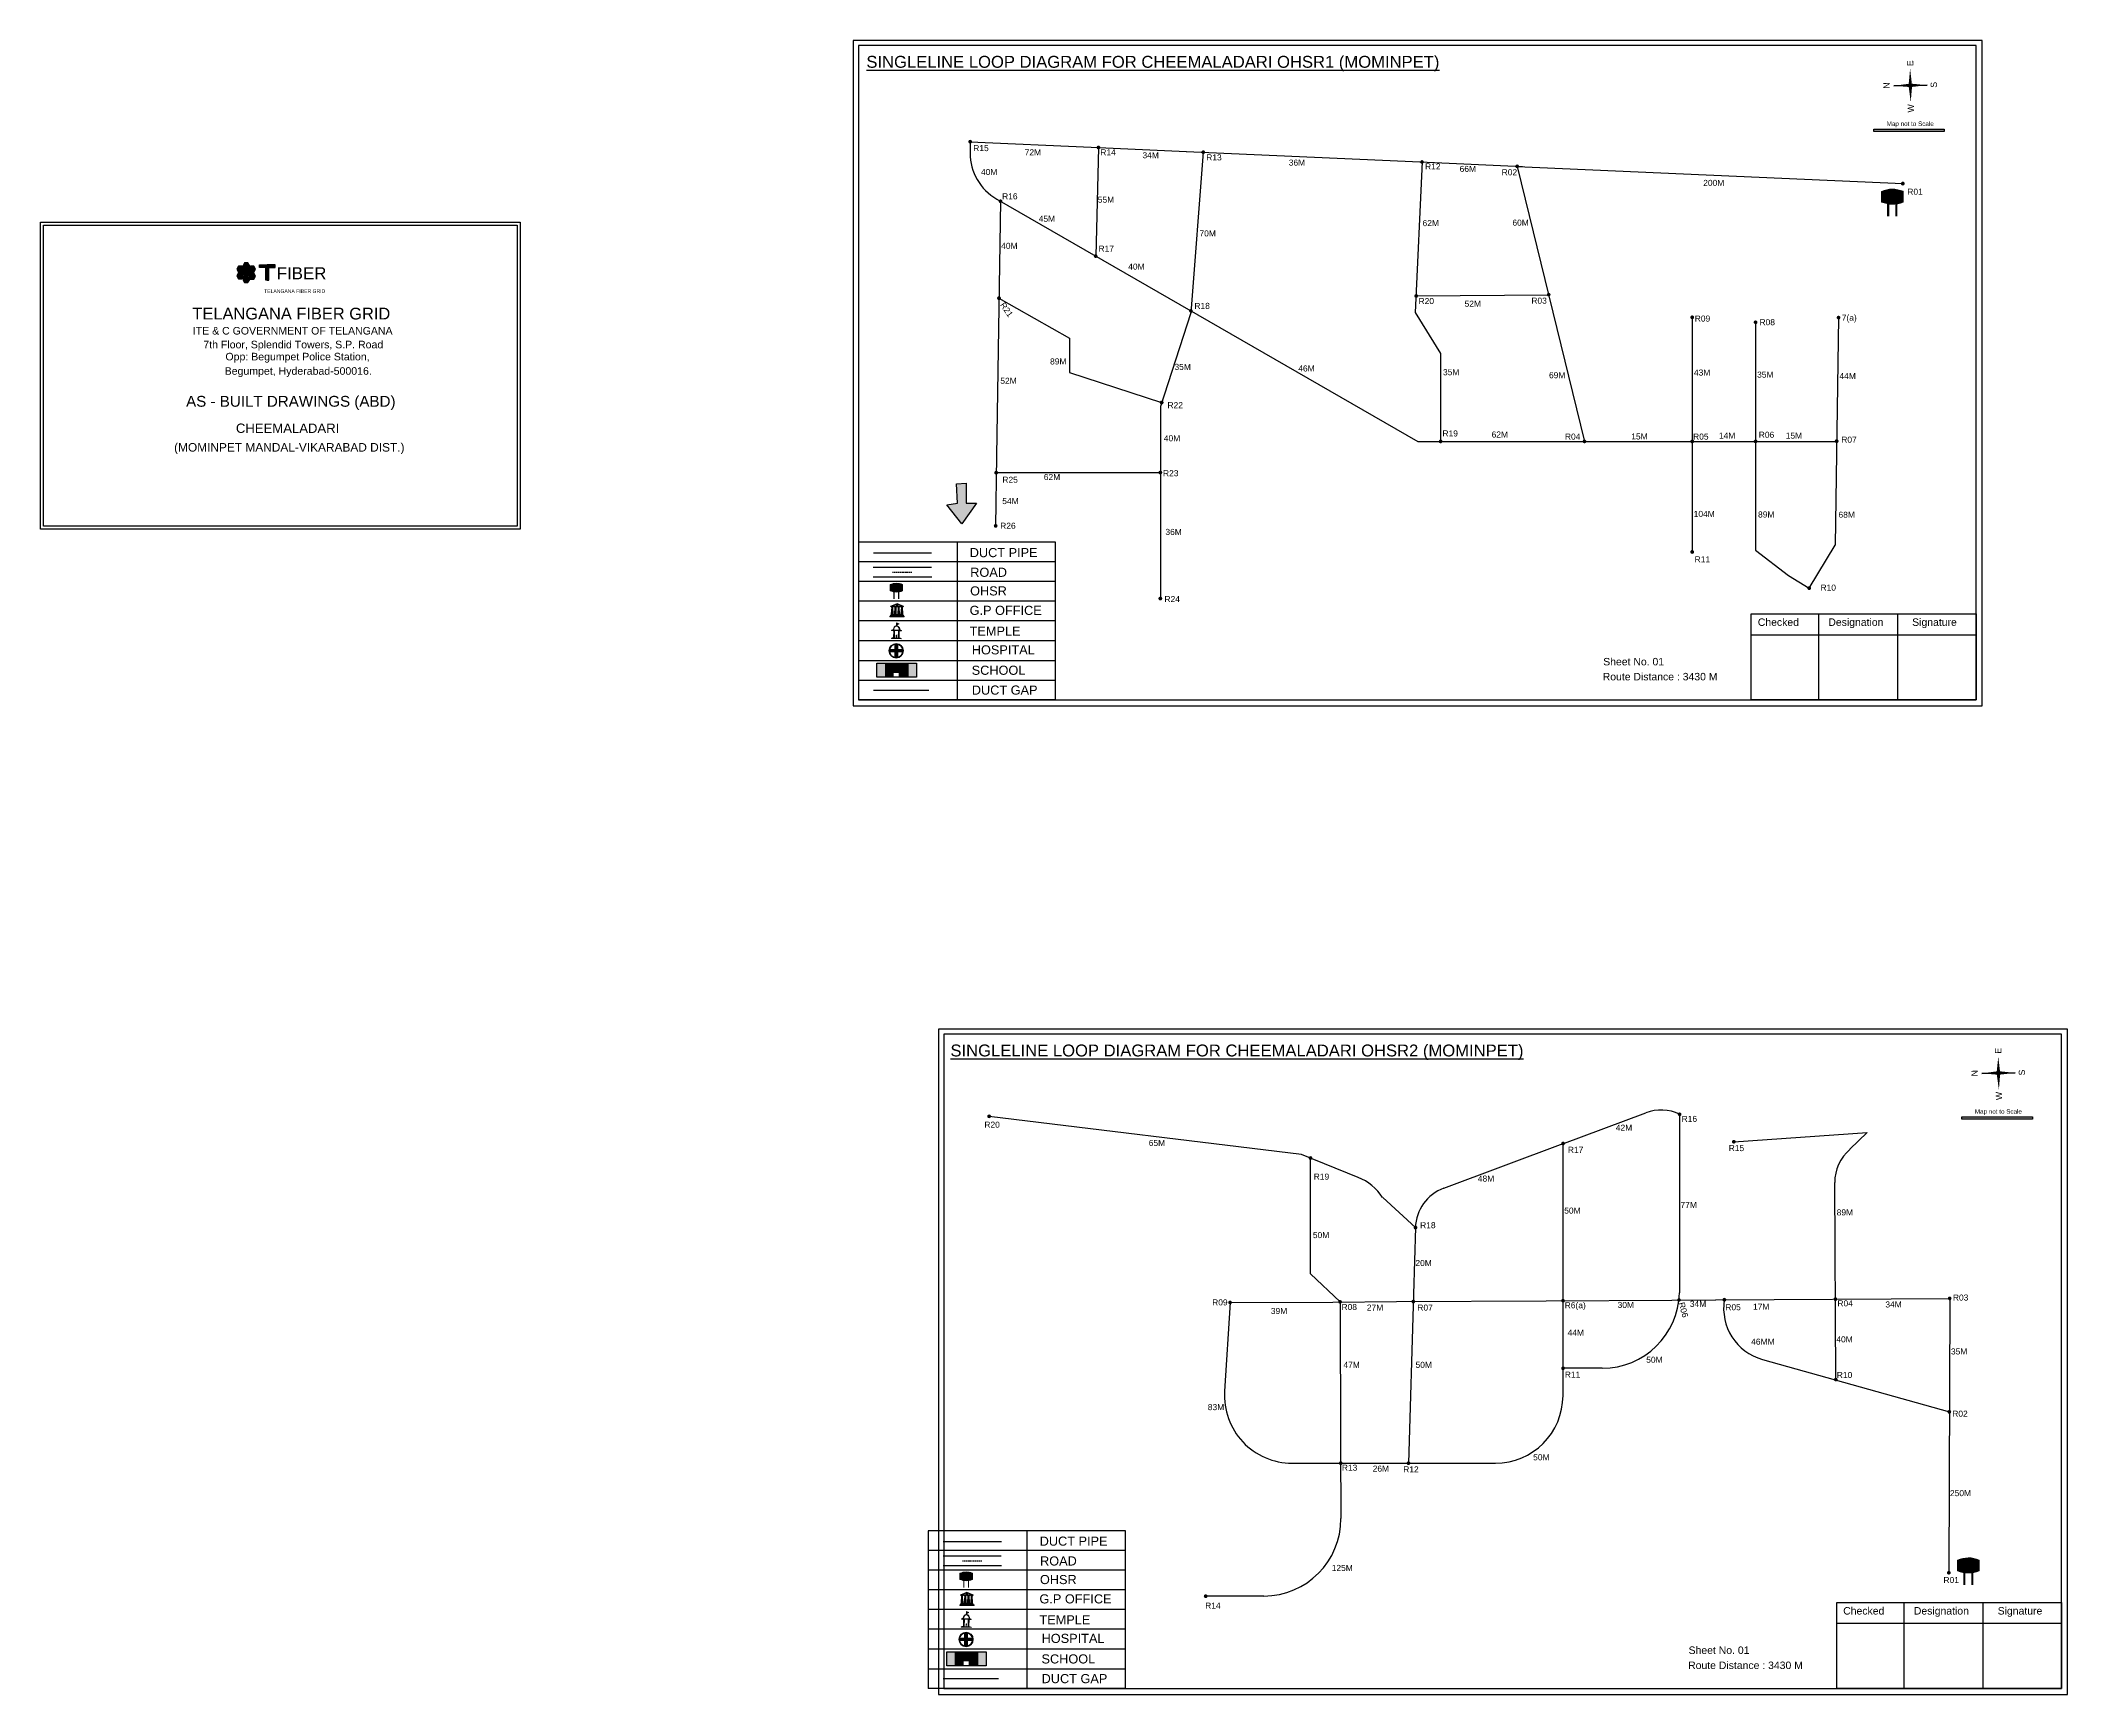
# Model space of a CAD drawing. Header units: inches. Extents: x 183 to 7161, y 301 to 1786.
# Drawn here: x 183 to 1861, y 301 to 1670 of the extents above; entities that cross this region are included whole.
import ezdxf
from ezdxf.enums import TextEntityAlignment as Align

# ---------------------------------------------------------------- set-up
doc = ezdxf.new("R2010")
doc.units = ezdxf.units.IN
doc.header["$MEASUREMENT"] = 0
doc.linetypes.add('DASHEDX2', pattern=[1.5, 1, -0.5])
for name, color, linetype in [('Asbuilt_title', 7, 'Continuous'), ('LANDMARK', 7, 'Continuous'), ('OHT', 7, 'Continuous'), ('pipe', 5, 'Continuous'), ('ROW', 5, 'Continuous')]:
    doc.layers.add(name, color=color, linetype=linetype)
doc.styles.add('200', font='swisse.ttf')
doc.styles.get("Standard").update_dxf_attribs({"font": 'arial.ttf'})

# ---------------------------------------------------------------- blocks, each defined once
blk = doc.blocks.new('OHT')
at = {"linetype": 'Continuous', "lineweight": 0, "true_color": 0x0ffffc}
blk.add_hatch(color=4, dxfattribs=at).paths.add_polyline_path([(0.012, 1), (0, 1, 0.101323), (-0.4, 0.916), (-0.4, 0.525, 0.194075), (0.399, 0.521), (0.399, 0.921, 0.097877)])
at = {"color": 4, "linetype": 'Continuous', "lineweight": 0, "true_color": 0x0ffffc, "flags": 128}
for points in [[(-0.4, 0.525), (-0.4, 0.916)], [(0.399, 0.521), (0.399, 0.921)]]:
    blk.add_lwpolyline(points, dxfattribs=at)
at = {"color": 4, "linetype": 'Continuous', "lineweight": 0, "true_color": 0x0ffffc, "const_width": 0.075, "flags": 128}
for points in [[(-0.15, 0), (-0.15, 0.475)], [(0.15, 0), (0.15, 0.473)]]:
    blk.add_lwpolyline(points, dxfattribs=at)
at = {"color": 4, "linetype": 'Continuous', "lineweight": 0, "true_color": 0x0ffffc}
for centre, radius, start, end in [((0.006, -0.019), 1.019, 67.31091, 113.47108), ((0.004, 1.513), 1.068, 247.76824, 291.70073)]:
    blk.add_arc(centre, radius, start, end, dxfattribs=at)
blk = doc.blocks.new('Government_Office')
at = {"linetype": 'Continuous', "lineweight": 0, "true_color": 0xff0000}
for points in [[(-0.5, 0.05), (0.5, 0.05), (0.5, 0), (-0.5, 0)], [(-0.45, 0.08), (-0.45, 0.12), (0.45, 0.12), (0.45, 0.08)], [(-0.4, 0.14), (-0.4, 0.18), (0.4, 0.18), (0.4, 0.14)]]:
    blk.add_hatch(color=1, dxfattribs=at).paths.add_polyline_path(points)
h = blk.add_hatch(color=1, dxfattribs=at)
h.paths.add_polyline_path([(0.44, 0.72), (0.45, 0.75), (0, 0.93), (-0.45, 0.75), (-0.44, 0.72)])
h.paths.add_polyline_path([(0.36, 0.75), (-0.36, 0.75), (0, 0.9)], flags=16)
h.paths.add_polyline_path([(0, 0.78, -1), (0, 0.87, -1)], flags=0)
h = blk.add_hatch(color=1, dxfattribs=at)
edge = h.paths.add_edge_path()
edge.add_line((-0.27, 0.2), (-0.3, 0.68))
edge.add_line((-0.3, 0.68), (-0.29, 0.68))
edge.add_arc((-0.28, 0.69), 0.0176, 225.304, 441.5659)
edge.add_line((-0.28, 0.7), (-0.39, 0.7))
edge.add_arc((-0.39, 0.69), 0.0176, 98.4341, 314.696)
edge.add_line((-0.38, 0.68), (-0.37, 0.68))
edge.add_line((-0.37, 0.68), (-0.4, 0.2))
edge.add_line((-0.4, 0.2), (-0.27, 0.2))
h = blk.add_hatch(color=1, dxfattribs=at)
edge = h.paths.add_edge_path()
edge.add_line((-0.05, 0.2), (-0.07, 0.68))
edge.add_line((-0.07, 0.68), (-0.07, 0.68))
edge.add_arc((-0.05, 0.69), 0.0176, 225.304, 441.5659)
edge.add_line((-0.05, 0.7), (-0.17, 0.7))
edge.add_arc((-0.17, 0.69), 0.0176, 98.4341, 314.696)
edge.add_line((-0.16, 0.68), (-0.15, 0.68))
edge.add_line((-0.15, 0.68), (-0.18, 0.2))
edge.add_line((-0.18, 0.2), (-0.05, 0.2))
h = blk.add_hatch(color=1, dxfattribs=at)
edge = h.paths.add_edge_path()
edge.add_arc((0, 0.83), 0.0467, 90, 270)
edge.add_arc((0, 0.83), 0.0467, 270, 450)
h = blk.add_hatch(color=1, dxfattribs=at)
edge = h.paths.add_edge_path()
edge.add_line((0.18, 0.2), (0.15, 0.68))
edge.add_line((0.15, 0.68), (0.16, 0.68))
edge.add_arc((0.17, 0.69), 0.0176, 225.304, 441.5659)
edge.add_line((0.17, 0.7), (0.05, 0.7))
edge.add_arc((0.05, 0.69), 0.0176, 98.4341, 314.696)
edge.add_line((0.07, 0.68), (0.07, 0.68))
edge.add_line((0.07, 0.68), (0.05, 0.2))
edge.add_line((0.05, 0.2), (0.18, 0.2))
h = blk.add_hatch(color=1, dxfattribs=at)
edge = h.paths.add_edge_path()
edge.add_line((0.4, 0.2), (0.37, 0.68))
edge.add_line((0.37, 0.68), (0.38, 0.68))
edge.add_arc((0.39, 0.69), 0.0176, 225.304, 441.5659)
edge.add_line((0.4, 0.7), (0.28, 0.7))
edge.add_arc((0.28, 0.69), 0.0176, 98.4341, 314.696)
edge.add_line((0.29, 0.68), (0.3, 0.68))
edge.add_line((0.3, 0.68), (0.27, 0.2))
edge.add_line((0.27, 0.2), (0.4, 0.2))
at = {"color": 1, "linetype": 'Continuous', "lineweight": 0, "true_color": 0xff0000, "flags": 128}
for points in [[(-0.5, 0.05), (0.5, 0.05), (0.5, 0), (-0.5, 0)], [(-0.45, 0.75), (-0.44, 0.72), (0.44, 0.72), (0.45, 0.75), (0, 0.93)], [(-0.45, 0.08), (-0.45, 0.12), (0.45, 0.12), (0.45, 0.08)], [(-0.4, 0.14), (-0.4, 0.18), (0.4, 0.18), (0.4, 0.14)], [(-0.36, 0.75), (0.36, 0.75), (0, 0.9)]]:
    blk.add_lwpolyline(points, close=True, dxfattribs=at)
for points in [[(-0.27, 0.2), (-0.3, 0.68), (-0.29, 0.68, 1.379694), (-0.28, 0.7), (-0.39, 0.7, 1.379694), (-0.38, 0.68), (-0.37, 0.68), (-0.4, 0.2)], [(-0.05, 0.2), (-0.07, 0.68), (-0.07, 0.68, 1.379694), (-0.05, 0.7), (-0.17, 0.7, 1.379694), (-0.16, 0.68), (-0.15, 0.68), (-0.18, 0.2)], [(0, 0.87, 1), (0, 0.78, 1)], [(0.18, 0.2), (0.15, 0.68), (0.16, 0.68, 1.379694), (0.17, 0.7), (0.05, 0.7, 1.379694), (0.07, 0.68), (0.07, 0.68), (0.05, 0.2)], [(0.4, 0.2), (0.37, 0.68), (0.38, 0.68, 1.379694), (0.4, 0.7), (0.28, 0.7, 1.379694), (0.29, 0.68), (0.3, 0.68), (0.27, 0.2)]]:
    blk.add_lwpolyline(points, format="xyb", close=True, dxfattribs=at)
blk = doc.blocks.new('Temple')
at = {"linetype": 'Continuous', "lineweight": 0, "true_color": 0xff0000}
h = blk.add_hatch(color=1, dxfattribs=at)
edge = h.paths.add_edge_path()
edge.add_line((0.17, 0.49), (0.22, 0.49))
edge.add_line((0.22, 0.49), (0.22, 0.5))
edge.add_line((0.22, 0.5), (0.31, 0.5))
edge.add_line((0.31, 0.5), (0.31, 0.53))
edge.add_line((0.31, 0.53), (0.26, 0.53))
edge.add_line((0.26, 0.53), (0.26, 0.54))
edge.add_line((0.26, 0.54), (0.2, 0.54))
edge.add_spline(control_points=[(0.2, 0.54), (0.2, 0.59), (0.19, 0.64), (0.14, 0.74), (0.09, 0.79), (0.03, 0.8), (0.02, 0.81), (0.01, 0.81)], knot_values=[4.712389, 4.712389, 4.712389, 4.712389, 5.278166, 5.278166, 6.117402, 6.117402, 6.223801, 6.223801, 6.223801, 6.223801], degree=3, periodic=0)
edge.add_line((0.01, 0.81), (0.01, 0.79))
edge.add_line((0.01, 0.79), (-0.01, 0.79))
edge.add_line((-0.01, 0.79), (-0.01, 0.81))
edge.add_spline(control_points=[(-0.01, 0.81), (-0.05, 0.8), (-0.1, 0.78), (-0.17, 0.7), (-0.2, 0.63), (-0.2, 0.55), (-0.2, 0.55), (-0.2, 0.54)], knot_values=[6.343965, 6.343965, 6.343965, 6.343965, 6.956638, 6.956638, 7.795874, 7.795874, 7.853982, 7.853982, 7.853982, 7.853982], degree=3, periodic=0)
edge.add_line((-0.2, 0.54), (-0.26, 0.54))
edge.add_line((-0.26, 0.54), (-0.26, 0.53))
edge.add_line((-0.26, 0.53), (-0.31, 0.53))
edge.add_line((-0.31, 0.53), (-0.31, 0.5))
edge.add_line((-0.31, 0.5), (-0.22, 0.5))
edge.add_line((-0.22, 0.5), (-0.22, 0.49))
edge.add_line((-0.22, 0.49), (-0.17, 0.49))
edge.add_line((-0.17, 0.49), (-0.17, 0.07))
edge.add_arc((-0.2, 0.07), 0.03, -90, 0, ccw=False)
edge.add_line((-0.2, 0.04), (-0.26, 0.04))
edge.add_line((-0.26, 0.04), (-0.26, 0.03))
edge.add_line((-0.26, 0.03), (-0.31, 0.03))
edge.add_line((-0.31, 0.03), (-0.31, 0))
edge.add_line((-0.31, 0), (0.31, 0))
edge.add_line((0.31, 0), (0.31, 0.03))
edge.add_line((0.31, 0.03), (0.26, 0.03))
edge.add_line((0.26, 0.03), (0.26, 0.04))
edge.add_line((0.26, 0.04), (0.2, 0.04))
edge.add_arc((0.2, 0.07), 0.03, 180, 270, ccw=False)
edge.add_line((0.17, 0.07), (0.17, 0.49))
h.paths.add_polyline_path([(0.12, 0.07, -0.414214), (0.1, 0.04), (0.05, 0.04), (0.05, 0.03), (-0.05, 0.03), (-0.05, 0.04), (-0.1, 0.04, -0.414214), (-0.12, 0.07), (-0.12, 0.5), (0.12, 0.5)], flags=16)
edge = h.paths.add_edge_path(flags=16)
edge.add_ellipse((0, 0.54), major_axis=(0, 0.242), ratio=0.722808, start_angle=270, end_angle=450, ccw=False)
edge.add_line((0.17, 0.54), (-0.17, 0.54))
h.paths.add_polyline_path([(0.01, 0.23), (0.01, 0.07), (-0.01, 0.07), (-0.01, 0.23)], flags=0)
at = {"linetype": 'Continuous', "lineweight": 0, "true_color": 0xe66000}
blk.add_hatch(color=32, dxfattribs=at).paths.add_polyline_path([(-0.01, 1), (0.15, 0.93), (0, 0.85)])
at = {"linetype": 'Continuous', "lineweight": 0, "true_color": 0xff0000}
h = blk.add_hatch(color=1, dxfattribs=at)
edge = h.paths.add_edge_path()
edge.add_line((0.01, 0.86), (0, 0.85))
edge.add_line((0, 0.85), (0, 0.93))
edge.add_line((0, 0.93), (-0.01, 0.93))
edge.add_line((-0.01, 0.93), (-0.01, 0.81))
edge.add_spline(control_points=[(-0.01, 0.81), (0, 0.81), (0, 0.81), (0.01, 0.81)], knot_values=[6.223801, 6.223801, 6.223801, 6.223801, 6.343965, 6.343965, 6.343965, 6.343965], degree=3, periodic=0)
edge.add_line((0.01, 0.81), (0.01, 0.86))
h = blk.add_hatch(color=1, dxfattribs=at)
edge = h.paths.add_edge_path()
edge.add_line((0.01, 0.79), (0.01, 0.81))
edge.add_spline(control_points=[(0.01, 0.81), (0, 0.81), (0, 0.81), (-0.01, 0.81)], knot_values=[6.223801, 6.223801, 6.223801, 6.223801, 6.343965, 6.343965, 6.343965, 6.343965], degree=3, periodic=0)
edge.add_line((-0.01, 0.81), (-0.01, 0.79))
edge.add_line((-0.01, 0.79), (0.01, 0.79))
at = {"color": 1, "linetype": 'Continuous', "lineweight": 0, "true_color": 0xff0000, "flags": 128}
blk.add_lwpolyline([(0.2, 0.54), (0.26, 0.54), (0.26, 0.53), (0.31, 0.53), (0.31, 0.5), (0.22, 0.5), (0.22, 0.49), (0.17, 0.49), (0.17, 0.07, 0.414214), (0.2, 0.04), (0.26, 0.04), (0.26, 0.03), (0.31, 0.03), (0.31, 0), (-0.31, 0), (-0.31, 0.03), (-0.26, 0.03), (-0.26, 0.04), (-0.2, 0.04, 0.414214), (-0.17, 0.07), (-0.17, 0.49), (-0.22, 0.49), (-0.22, 0.5), (-0.31, 0.5), (-0.31, 0.53), (-0.26, 0.53), (-0.26, 0.54), (-0.2, 0.54)], format="xyb", dxfattribs=at)
blk.add_lwpolyline([(-0.17, 0.54), (0.17, 0.54)], dxfattribs=at)
blk.add_lwpolyline([(0.12, 0.5), (0.12, 0.07, -0.414214), (0.1, 0.04), (0.05, 0.04), (0.05, 0.03), (-0.05, 0.03), (-0.05, 0.04), (-0.1, 0.04, -0.414214), (-0.12, 0.07), (-0.12, 0.5)], format="xyb", close=True, dxfattribs=at)
at = {"color": 32, "linetype": 'Continuous', "lineweight": 0, "true_color": 0xe66000, "flags": 128}
blk.add_lwpolyline([(-0.01, 1), (0.15, 0.93), (0, 0.85), (-0.01, 1)], dxfattribs=at)
at = {"color": 1, "linetype": 'Continuous', "lineweight": 0, "true_color": 0xff0000, "flags": 128}
for points in [[(0.01, 0.93), (-0.01, 0.93), (-0.01, 0.79), (0.01, 0.79)], [(0.01, 0.23), (-0.01, 0.23), (-0.01, 0.07), (0.01, 0.07)]]:
    blk.add_lwpolyline(points, close=True, dxfattribs=at)
at = {"color": 1, "linetype": 'Continuous', "lineweight": 0, "true_color": 0xff0000}
blk.add_ellipse((0, 0.54), major_axis=(0, 0.242), ratio=0.722808, start_param=4.712389, end_param=7.853982, dxfattribs=at)
blk.add_open_spline([(0.2, 0.54), (0.2, 0.59), (0.19, 0.64), (0.14, 0.74), (0.09, 0.79), (-0.02, 0.82), (-0.08, 0.79), (-0.17, 0.7), (-0.2, 0.63), (-0.2, 0.55), (-0.2, 0.55), (-0.2, 0.54)], degree=3, knots=[4.712389, 4.712389, 4.712389, 4.712389, 5.278166, 5.278166, 6.117402, 6.117402, 6.956638, 6.956638, 7.795874, 7.795874, 7.853982, 7.853982, 7.853982, 7.853982], dxfattribs=at)
blk = doc.blocks.new('*U17')
at = {"color": 0, "linetype": 'DASHEDX2', "transparency": 16777216}
blk.add_line((-8.2, 0), (8, 0), dxfattribs=at)
blk = doc.blocks.new('Hospital')
at = {"linetype": 'Continuous', "lineweight": 0, "true_color": 0x000000}
h = blk.add_hatch(color=18, dxfattribs=at)
h.paths.add_polyline_path([(-0.5, 0, 1), (0.5, 0, 1)])
h.paths.add_polyline_path([(0.45, 0, -1), (-0.45, 0, -1)], flags=16)
at = {"linetype": 'Continuous', "true_color": 0xff0000}
blk.add_hatch(color=1, dxfattribs=at).paths.add_polyline_path([(-0.39, 0.08), (-0.08, 0.08), (-0.08, 0.39), (0.08, 0.39), (0.08, 0.08), (0.39, 0.08), (0.39, -0.08), (0.08, -0.08), (0.08, -0.39), (-0.08, -0.39), (-0.08, -0.08), (-0.39, -0.08)])
at = {"color": 1, "linetype": 'Continuous', "true_color": 0xff0000, "flags": 128}
blk.add_lwpolyline([(-0.39, 0.08), (-0.08, 0.08), (-0.08, 0.39), (0.08, 0.39), (0.08, 0.08), (0.39, 0.08), (0.39, -0.08), (0.08, -0.08), (0.08, -0.39), (-0.08, -0.39), (-0.08, -0.08), (-0.39, -0.08)], close=True, dxfattribs=at)
at = {"color": 18, "linetype": 'Continuous', "lineweight": 0, "true_color": 0x000000}
for radius in [0.5, 0.446]:
    blk.add_circle((0, 0), radius, dxfattribs=at)
blk = doc.blocks.new('*U15')
at = {"color": 0, "linetype": 'DASHEDX2', "transparency": 16777216}
blk.add_line((-8.2, 0), (8, 0), dxfattribs=at)

msp = doc.modelspace()

# ---------------------------------------------------------------- hatches: boundary and pattern name
at = {"true_color": 0x0093dd}
h = msp.add_hatch(color=142, dxfattribs=at)
h.dxf.hatch_style = 1
h.paths.add_polyline_path([(1700.7, 1596.5), (1700.7, 1594.5), (1759, 1594.6), (1759, 1596.6)])
at = {"ltscale": 0.5}
h = msp.add_hatch(color=5, dxfattribs=at)
h.dxf.hatch_style = 1
h.paths.add_polyline_path([(954.1, 1586.1, 1), (951, 1586.1, 1)])
h = msp.add_hatch(color=5, dxfattribs=at)
h.dxf.hatch_style = 1
h.paths.add_polyline_path([(1060.3, 1581.3, 1), (1057.2, 1581.3, 1)])
h = msp.add_hatch(color=5, dxfattribs=at)
h.dxf.hatch_style = 1
h.paths.add_polyline_path([(1147.1, 1577.4, 1), (1144, 1577.4, 1)])
h = msp.add_hatch(color=5, dxfattribs=at)
h.dxf.hatch_style = 1
h.paths.add_polyline_path([(1328.2, 1569.3, 1), (1325.1, 1569.3, 1)])
h = msp.add_hatch(color=5, dxfattribs=at)
h.dxf.hatch_style = 1
h.paths.add_polyline_path([(1407, 1565.7, 1), (1403.9, 1565.7, 1)])
h = msp.add_hatch(color=5, dxfattribs=at)
h.dxf.hatch_style = 1
h.paths.add_polyline_path([(1726.3, 1551.4, 1), (1723.1, 1551.4, 1)])
h = msp.add_hatch(color=5, dxfattribs=at)
h.dxf.hatch_style = 1
h.paths.add_polyline_path([(979.2, 1536.8, 1), (976.1, 1536.8, 1)])
h = msp.add_hatch(color=256)
h.set_gradient(color1=(102, 0, 204), color2=(102, 0, 204), tint=1)
h.paths.add_polyline_path([(354.5, 1475.2), (356, 1477.7), (354.5, 1480.2), (351.7, 1480.2), (350.2, 1477.7), (351.7, 1475.2)])
h.paths.add_polyline_path([(354.5, 1480.7), (356, 1483.2), (354.5, 1485.7), (351.7, 1485.7), (350.2, 1483.2), (351.7, 1480.7)])
h.paths.add_polyline_path([(345.3, 1480.7), (346.8, 1478.2), (349.6, 1478.2), (351.1, 1480.7), (349.7, 1483.2), (346.8, 1483.2)])
h.paths.add_polyline_path([(346.8, 1472.6), (349.6, 1472.6), (351.1, 1475), (349.7, 1477.5), (346.8, 1477.5), (345.3, 1475.1)])
h.paths.add_polyline_path([(350.3, 1472.1), (351.7, 1469.6), (354.6, 1469.6), (356, 1472.1), (354.6, 1474.6), (351.7, 1474.6)])
h.paths.add_polyline_path([(356.5, 1472.4), (359.4, 1472.4), (360.9, 1474.8), (359.4, 1477.3), (356.6, 1477.3), (355.1, 1474.9)])
h.paths.add_polyline_path([(359.4, 1483), (356.6, 1483), (355.1, 1480.5), (356.5, 1478), (359.4, 1478), (360.9, 1480.5)])
h = msp.add_hatch(color=256)
h.set_gradient(color1=(102, 0, 204), color2=(102, 0, 204), tint=1)
h.paths.add_polyline_path([(371.9, 1482), (377.2, 1482), (377.2, 1484.1), (370.6, 1484.1), (364.1, 1484.1), (364.1, 1482), (369.3, 1482), (369.3, 1471.5), (370.6, 1471.5), (371.9, 1471.5)])
h = msp.add_hatch(color=5, dxfattribs=at)
h.dxf.hatch_style = 1
h.paths.add_polyline_path([(1058, 1491.4, 1), (1054.9, 1491.4, 1)])
h = msp.add_hatch(color=5, dxfattribs=at)
h.dxf.hatch_style = 1
h.paths.add_polyline_path([(1433.1, 1459.5, 1), (1430, 1459.5, 1)])
h = msp.add_hatch(color=5, dxfattribs=at)
h.dxf.hatch_style = 1
h.paths.add_polyline_path([(978, 1456.6, 1), (974.8, 1456.6, 1)])
h = msp.add_hatch(color=5, dxfattribs=at)
h.dxf.hatch_style = 1
h.paths.add_polyline_path([(1136.9, 1446, 1), (1133.8, 1446, 1)])
h = msp.add_hatch(color=5, dxfattribs=at)
h.dxf.hatch_style = 1
h.paths.add_polyline_path([(1323.4, 1458.4, 1), (1320.3, 1458.4, 1)])
h = msp.add_hatch(color=5, dxfattribs=at)
h.dxf.hatch_style = 1
h.paths.add_polyline_path([(1552, 1440.7, 1), (1548.8, 1440.7, 1)])
h = msp.add_hatch(color=5, dxfattribs=at)
h.dxf.hatch_style = 1
h.paths.add_polyline_path([(1604.4, 1436.6, 1), (1601.3, 1436.6, 1)])
h = msp.add_hatch(color=5, dxfattribs=at)
h.dxf.hatch_style = 1
h.paths.add_polyline_path([(1673.1, 1440.5, 1), (1670, 1440.5, 1)])
h = msp.add_hatch(color=5, dxfattribs=at)
h.dxf.hatch_style = 1
h.paths.add_polyline_path([(1112.7, 1370.2, 1), (1109.5, 1370.2, 1)])
h = msp.add_hatch(color=5, dxfattribs=at)
h.dxf.hatch_style = 1
h.paths.add_polyline_path([(1343.6, 1338, 1), (1340.5, 1338, 1)])
h = msp.add_hatch(color=5, dxfattribs=at)
h.dxf.hatch_style = 1
h.paths.add_polyline_path([(1462.7, 1338, 1), (1459.6, 1338, 1)])
h = msp.add_hatch(color=5, dxfattribs=at)
h.dxf.hatch_style = 1
h.paths.add_polyline_path([(1552, 1338, 1), (1548.8, 1338, 1)])
h = msp.add_hatch(color=5, dxfattribs=at)
h.dxf.hatch_style = 1
h.paths.add_polyline_path([(1604.4, 1338, 1), (1601.3, 1338, 1)])
h = msp.add_hatch(color=5, dxfattribs=at)
h.dxf.hatch_style = 1
h.paths.add_polyline_path([(1671.6, 1338.2, 1), (1668.4, 1338.2, 1)])
h = msp.add_hatch(color=5, dxfattribs=at)
h.dxf.hatch_style = 1
h.paths.add_polyline_path([(975.7, 1312.1, 1), (972.5, 1312.1, 1)])
h = msp.add_hatch(color=5, dxfattribs=at)
h.dxf.hatch_style = 1
h.paths.add_polyline_path([(1111.6, 1312.2, 1), (1108.4, 1312.2, 1)])
h = msp.add_hatch(color=256)
h.dxf.hatch_style = 1
h.paths.add_polyline_path([(957.8, 1287), (949.1, 1287), (949.1, 1303.5), (941.1, 1303), (942.1, 1287), (933.1, 1285.6), (945.7, 1269.9)])
h = msp.add_hatch(color=5, dxfattribs=at)
h.dxf.hatch_style = 1
h.paths.add_polyline_path([(975.2, 1268.1, 1), (972.1, 1268.1, 1)])
h = msp.add_hatch(color=5, dxfattribs=at)
h.dxf.hatch_style = 1
h.paths.add_polyline_path([(1552, 1246.5, 1), (1548.8, 1246.5, 1)])
h = msp.add_hatch(color=5, dxfattribs=at)
h.dxf.hatch_style = 1
h.paths.add_polyline_path([(1111.6, 1207.9, 1), (1108.4, 1207.9, 1)])
h = msp.add_hatch(color=5, dxfattribs=at)
h.dxf.hatch_style = 1
h.paths.add_polyline_path([(1648.8, 1216.5, 1), (1645.7, 1216.5, 1)])
at = {"true_color": 0xc8c92d}
h = msp.add_hatch(color=52, dxfattribs=at)
h.dxf.hatch_style = 1
h.paths.add_polyline_path([(881.9, 1154.5), (875.4, 1154.5), (875.4, 1142.8), (881.9, 1142.8)])
h.paths.add_polyline_path([(908, 1154.5), (901.5, 1154.5), (901.5, 1142.8), (908, 1142.8)])
at = {"true_color": 0x293189}
h = msp.add_hatch(color=177, dxfattribs=at)
h.dxf.hatch_style = 1
h.paths.add_polyline_path([(901.5, 1154.5), (881.9, 1154.5), (881.9, 1142.8), (889.3, 1142.8), (889.3, 1146.6), (893.3, 1146.6), (893.3, 1142.8), (901.5, 1142.8)])
h.paths.add_polyline_path([(884.7, 1151.9), (883.3, 1151.9), (883.3, 1153.2), (884.7, 1153.2)], flags=16)
h.paths.add_polyline_path([(898.2, 1151.9), (898.2, 1153.2), (899.7, 1153.2), (899.7, 1151.9)], flags=16)
at = {"ltscale": 0.5}
h = msp.add_hatch(color=5, dxfattribs=at)
h.dxf.hatch_style = 1
h.paths.add_polyline_path([(969.8, 779.3, 1), (966.7, 779.3, 1)])
h = msp.add_hatch(color=5, dxfattribs=at)
h.dxf.hatch_style = 1
h.paths.add_polyline_path([(1541.5, 781, 1), (1538.4, 781, 1)])
at = {"true_color": 0x0093dd}
h = msp.add_hatch(color=142, dxfattribs=at)
h.dxf.hatch_style = 1
h.paths.add_polyline_path([(1773.7, 778.9), (1773.7, 777), (1832, 777.1), (1832, 779)])
at = {"ltscale": 0.5}
h = msp.add_hatch(color=5, dxfattribs=at)
h.dxf.hatch_style = 1
h.paths.add_polyline_path([(1445, 756.8, 1), (1441.9, 756.8, 1)])
h = msp.add_hatch(color=5, dxfattribs=at)
h.dxf.hatch_style = 1
h.paths.add_polyline_path([(1586.4, 758.3, 1), (1583.3, 758.3, 1)])
h = msp.add_hatch(color=5, dxfattribs=at)
h.dxf.hatch_style = 1
h.paths.add_polyline_path([(1235.9, 744.8, 1), (1232.8, 744.8, 1)])
h = msp.add_hatch(color=5, dxfattribs=at)
h.dxf.hatch_style = 1
h.paths.add_polyline_path([(1322.8, 687.2, 1), (1319.7, 687.2, 1)])
h = msp.add_hatch(color=5, dxfattribs=at)
h.dxf.hatch_style = 1
h.paths.add_polyline_path([(1169.3, 625.2, 1), (1166.2, 625.2, 1)])
h = msp.add_hatch(color=5, dxfattribs=at)
h.dxf.hatch_style = 1
h.paths.add_polyline_path([(1260.4, 625.7, 1), (1257.3, 625.7, 1)])
h = msp.add_hatch(color=5, dxfattribs=at)
h.dxf.hatch_style = 1
h.paths.add_polyline_path([(1321, 626, 1), (1317.9, 626, 1)])
h = msp.add_hatch(color=5, dxfattribs=at)
h.dxf.hatch_style = 1
h.paths.add_polyline_path([(1445, 626.7, 1), (1441.9, 626.7, 1)])
h = msp.add_hatch(color=5, dxfattribs=at)
h.dxf.hatch_style = 1
h.paths.add_polyline_path([(1541, 627.3, 1), (1537.9, 627.3, 1)])
h = msp.add_hatch(color=5, dxfattribs=at)
h.dxf.hatch_style = 1
h.paths.add_polyline_path([(1578.6, 627.5, 1), (1575.4, 627.5, 1)])
h = msp.add_hatch(color=5, dxfattribs=at)
h.dxf.hatch_style = 1
h.paths.add_polyline_path([(1670.5, 628, 1), (1667.4, 628, 1)])
h = msp.add_hatch(color=5, dxfattribs=at)
h.dxf.hatch_style = 1
h.paths.add_polyline_path([(1765.1, 628.6, 1), (1762, 628.6, 1)])
h = msp.add_hatch(color=5, dxfattribs=at)
h.dxf.hatch_style = 1
h.paths.add_polyline_path([(1445, 570.8, 1), (1441.9, 570.8, 1)])
h = msp.add_hatch(color=5, dxfattribs=at)
h.dxf.hatch_style = 1
h.paths.add_polyline_path([(1670.8, 561.4, 1), (1667.7, 561.4, 1)])
h = msp.add_hatch(color=5, dxfattribs=at)
h.dxf.hatch_style = 1
h.paths.add_polyline_path([(1764.8, 534.7, 1), (1761.7, 534.7, 1)])
h = msp.add_hatch(color=5, dxfattribs=at)
h.dxf.hatch_style = 1
h.paths.add_polyline_path([(1260.9, 492.2, 1), (1257.8, 492.2, 1)])
h = msp.add_hatch(color=5, dxfattribs=at)
h.dxf.hatch_style = 1
h.paths.add_polyline_path([(1317, 492.2, 1), (1313.9, 492.2, 1)])
h = msp.add_hatch(color=5, dxfattribs=at)
h.dxf.hatch_style = 1
h.paths.add_polyline_path([(1764.4, 401.5, 1), (1761.3, 401.5, 1)])
h = msp.add_hatch(color=5, dxfattribs=at)
h.dxf.hatch_style = 1
h.paths.add_polyline_path([(1149.1, 382.1, 1), (1146, 382.1, 1)])
at = {"true_color": 0xc8c92d}
h = msp.add_hatch(color=52, dxfattribs=at)
h.dxf.hatch_style = 1
h.paths.add_polyline_path([(939.7, 336.1), (933.3, 336.1), (933.3, 324.5), (939.7, 324.5)])
h.paths.add_polyline_path([(965.8, 336.1), (959.4, 336.1), (959.4, 324.5), (965.8, 324.5)])
at = {"true_color": 0x293189}
h = msp.add_hatch(color=177, dxfattribs=at)
h.dxf.hatch_style = 1
h.paths.add_polyline_path([(959.4, 336.1), (939.7, 336.1), (939.7, 324.5), (947.1, 324.5), (947.1, 328.3), (951.2, 328.3), (951.2, 324.5), (959.4, 324.5)])
h.paths.add_polyline_path([(942.6, 333.5), (941.1, 333.5), (941.1, 334.9), (942.6, 334.9)], flags=16)
h.paths.add_polyline_path([(956.1, 333.5), (956.1, 334.9), (957.5, 334.9), (957.5, 333.5)], flags=16)

# ---------------------------------------------------------------- linework, layer by layer
for p, q in [((1744.9, 1632.9), (1717.3, 1632.4)), ((1717.3, 1632.4), (1744.9, 1632.9)), ((1744.9, 1632.9), (1717.3, 1632.4)), ((1731.1, 1632.6), (1744.9, 1632.9)), ((364.1, 1482), (364.1, 1484.1)), ((364.1, 1484.1), (370.6, 1484.1)), ((369.3, 1482), (364.1, 1482)), ((369.3, 1471.5), (369.3, 1482)), ((377.2, 1484.1), (370.6, 1484.1)), ((371.9, 1471.5), (371.9, 1482)), ((371.9, 1482), (377.2, 1482)), ((377.2, 1482), (377.2, 1484.1)), ((370.6, 1471.5), (369.3, 1471.5)), ((371.9, 1471.5), (370.6, 1471.5)), ((370.6, 1471.5), (371.9, 1471.5)), ((941.1, 1303), (949.1, 1303.5)), ((942.1, 1287), (941.1, 1303)), ((949.1, 1303.5), (949.1, 1287)), ((933.1, 1285.6), (942.1, 1287)), ((945.7, 1269.9), (933.1, 1285.6)), ((957.8, 1287), (945.7, 1269.9)), ((949.1, 1287), (957.8, 1287)), ((860, 1254.7), (860, 1125.3)), ((941.7, 1254.7), (941.7, 1124)), ((1023.3, 1238.3), (860, 1238.3)), ((872.3, 1233.8), (920.5, 1233.8)), ((872.3, 1225.9), (920.7, 1225.9)), ((1023.3, 1222), (860, 1222)), ((1023.3, 1205.7), (860, 1205.7)), ((1023.3, 1189.4), (860, 1189.4)), ((1023.3, 1173), (860, 1173)), ((860, 1156.7), (1023.3, 1156.7)), ((860, 1140.4), (1023.3, 1140.4)), ((860, 1125.3), (860, 1124)), ((860, 1125.1), (860, 1124)), ((1023.3, 1124), (860, 1124)), ((1817.8, 815.3), (1790.2, 814.9)), ((1790.2, 814.9), (1817.8, 815.3)), ((1817.8, 815.3), (1790.2, 814.9)), ((1804.1, 815.1), (1817.8, 815.3)), ((917.9, 436.3), (917.9, 307)), ((1081.2, 420), (917.9, 420)), ((999.5, 436.3), (999.5, 305.7)), ((1081.2, 403.7), (917.9, 403.7)), ((930.1, 415.5), (978.3, 415.5)), ((930.1, 407.6), (978.5, 407.6)), ((1081.2, 387.3), (917.9, 387.3)), ((1081.2, 371), (917.9, 371)), ((1081.2, 354.7), (917.9, 354.7)), ((917.9, 338.4), (1081.2, 338.4)), ((917.9, 322), (1081.2, 322)), ((917.9, 307), (917.9, 305.7)), ((917.9, 306.7), (917.9, 305.7)), ((1081.2, 305.7), (917.9, 305.7))]:
    msp.add_line(p, q)
at = {"color": 1}
for p, q in [((1717.3, 1632.4), (1731.1, 1632.6)), ((1790.2, 814.9), (1804.1, 815.1))]:
    msp.add_line(p, q, dxfattribs=at)
at = {"color": 242, "true_color": 0xcd2027}
for p, q in [((1654.9, 1195.3), (1654.9, 1124)), ((1720.3, 1195.3), (1720.3, 1124)), ((1599.3, 1178), (1785.4, 1178)), ((1725.7, 376.9), (1725.7, 305.6)), ((1791, 376.9), (1791, 305.6)), ((1670.1, 359.7), (1856.1, 359.7))]:
    msp.add_line(p, q, dxfattribs=at)
for points in [[(855.7, 1669.8), (855.7, 1119.1), (1790.4, 1119.1), (1790.4, 1669.8)], [(860, 1665.6), (860, 1124), (1785.4, 1124), (1785.4, 1665.6)], [(346.8, 1478.2), (349.6, 1478.2), (351.1, 1480.7), (349.7, 1483.2), (346.8, 1483.2), (345.3, 1480.7)], [(346.8, 1472.6), (349.6, 1472.6), (351.1, 1475), (349.7, 1477.5), (346.8, 1477.5), (345.3, 1475.1)], [(351.7, 1480.7), (354.5, 1480.7), (356, 1483.2), (354.5, 1485.7), (351.7, 1485.7), (350.2, 1483.2)], [(351.7, 1475.2), (354.5, 1475.2), (356, 1477.7), (354.5, 1480.2), (351.7, 1480.2), (350.2, 1477.7)], [(356.5, 1478), (359.4, 1478), (360.9, 1480.5), (359.4, 1483), (356.6, 1483), (355.1, 1480.5)], [(356.5, 1472.4), (359.4, 1472.4), (360.9, 1474.8), (359.4, 1477.3), (356.6, 1477.3), (355.1, 1474.9)], [(351.7, 1469.6), (354.6, 1469.6), (356, 1472.1), (354.6, 1474.6), (351.7, 1474.6), (350.3, 1472.1)], [(908.1, 1154.5), (908.1, 1142.8), (875.4, 1142.8), (875.4, 1154.5)], [(884.7, 1153.2), (884.7, 1151.9), (883.3, 1151.9), (883.3, 1153.2)], [(898.2, 1151.9), (898.2, 1153.2), (899.7, 1153.2), (899.7, 1151.9)], [(926.4, 851.5), (926.4, 300.8), (1861.1, 300.8), (1861.1, 851.5)], [(930.7, 847.3), (930.7, 305.7), (1856.1, 305.7), (1856.1, 847.3)], [(965.9, 336.1), (965.9, 324.5), (933.3, 324.5), (933.3, 336.1)], [(942.6, 334.9), (942.6, 333.5), (941.1, 333.5), (941.1, 334.9)], [(956.1, 333.5), (956.1, 334.9), (957.5, 334.9), (957.5, 333.5)]]:
    msp.add_lwpolyline(points, close=True)
at = {"color": 142, "true_color": 0x0093dd}
for points in [[(1759, 1594.6), (1700.7, 1594.5), (1700.7, 1596.5), (1759, 1596.6), (1759, 1594.6)], [(1832, 777.1), (1773.7, 777), (1773.7, 778.9), (1832, 779), (1832, 777.1)]]:
    msp.add_lwpolyline(points, dxfattribs=at)
for points in [[(1023.3, 1124), (1023.3, 1254.7), (860, 1254.7)], [(887.9, 1142.8), (887.9, 1147.1), (894.7, 1147.1), (894.7, 1142.8)], [(1081.2, 305.7), (1081.2, 436.3), (917.9, 436.3)], [(945.7, 324.5), (945.7, 328.8), (952.6, 328.8), (952.6, 324.5)]]:
    msp.add_lwpolyline(points)
at = {"color": 242, "true_color": 0xcd2027}
for points in [[(1785.4, 1124), (1599.3, 1124), (1599.3, 1195.3), (1785.4, 1195.3)], [(1856.1, 305.6), (1670.1, 305.6), (1670.1, 376.9), (1856.1, 376.9)]]:
    msp.add_lwpolyline(points, close=True, dxfattribs=at)
for points in [[(1732.4, 1632.7), (1729.5, 1632.6), (1730.8, 1646.5)], [(1732.4, 1632.7), (1729.5, 1632.6), (1730.8, 1646.5)], [(1732.5, 1632.7), (1729.5, 1632.6), (1731.3, 1618.8)], [(1732.5, 1632.7), (1729.5, 1632.6), (1731.3, 1618.8)], [(1731.1, 1631.3), (1731.1, 1634.2), (1744.9, 1632.9)], [(1731.1, 1631.3), (1731.1, 1634.2), (1744.9, 1632.9)], [(1805.4, 815.1), (1802.4, 815.1), (1803.8, 828.9)], [(1805.4, 815.1), (1802.4, 815.1), (1803.8, 828.9)], [(1805.4, 815.1), (1802.4, 815.1), (1804.3, 801.3)], [(1805.4, 815.1), (1802.4, 815.1), (1804.3, 801.3)], [(1804.1, 813.7), (1804, 816.7), (1817.8, 815.3)], [(1804.1, 813.7), (1804, 816.7), (1817.8, 815.3)]]:
    msp.add_solid(points)
at = {"color": 1}
for points in [[(1731.1, 1631.3), (1731.1, 1634.2), (1717.3, 1632.4)], [(1731.1, 1631.3), (1731.1, 1634.2), (1717.3, 1632.4)], [(1804.1, 813.7), (1804, 816.7), (1790.2, 814.9)], [(1804.1, 813.7), (1804, 816.7), (1790.2, 814.9)]]:
    msp.add_solid(points, dxfattribs=at)
at = {"layer": 'Asbuilt_title'}
for points in [[(182.8, 1265.3), (182.8, 1519.4), (579.9, 1519.4), (579.9, 1265.3)], [(185.3, 1267.8), (185.3, 1516.9), (577.4, 1516.9), (577.4, 1267.8)]]:
    msp.add_lwpolyline(points, close=True, dxfattribs=at)
at = {"layer": 'OHT', "color": 5}
for p, q in [((872.5, 1245.8), (920.6, 1245.8)), ((930.3, 427.4), (978.5, 427.4))]:
    msp.add_line(p, q, dxfattribs=at)
at = {"layer": 'OHT', "color": 1}
for p, q in [((872.5, 1132.2), (918.2, 1132.2)), ((930.3, 313.9), (976.1, 313.9))]:
    msp.add_line(p, q, dxfattribs=at)
at = {"layer": 'pipe'}
for p, q in [((952.5, 1586.1), (1052.7, 1581.6)), ((952.5, 1586.1), (952.5, 1576.7)), ((1052.6, 1581.6), (1131.7, 1578.1)), ((1058.7, 1581.3), (1056.5, 1491.4)), ((1131.5, 1578.1), (1312.7, 1569.9)), ((1145.5, 1577.4), (1135.2, 1444.4)), ((1312.7, 1569.9), (1409.9, 1565.5)), ((1326.7, 1569.3), (1321.1, 1444.7)), ((1405.4, 1565.7), (1724.7, 1551.4)), ((1405.4, 1565.7), (1461.2, 1338)), ((977.6, 1536.8), (974.4, 1326.1)), ((974.6, 1538.5), (1056.5, 1491.4)), ((1053.4, 1493.2), (1135.3, 1446)), ((976.4, 1456.6), (1034.8, 1423.4)), ((1135.2, 1444.4), (1110, 1366.9)), ((1132, 1447.9), (1323.1, 1338)), ((1321.1, 1444.7), (1342.1, 1410.7)), ((1321.7, 1458.5), (1431.5, 1459.3)), ((1550.4, 1440.7), (1550.4, 1332)), ((1602.8, 1436.6), (1602.8, 1332)), ((1671.5, 1440.5), (1668.7, 1252.1)), ((1034.8, 1423.4), (1034.8, 1395)), ((1342.1, 1410.7), (1342.1, 1338)), ((1034.8, 1395), (1111.1, 1370.2)), ((1110, 1366.9), (1110, 1207.9)), ((974.4, 1326.2), (973.5, 1267.6)), ((1323.1, 1338), (1475.6, 1338)), ((1475.6, 1338), (1544.4, 1338)), ((1544.4, 1338), (1596.8, 1338)), ((1550.4, 1332), (1550.4, 1246.5)), ((1596.8, 1338), (1670, 1338)), ((1602.8, 1332), (1602.8, 1248)), ((974.2, 1312.2), (1110, 1312.2)), ((1630.1, 1226.9), (1647.2, 1216.5)), ((1226.8, 747.8), (968.2, 779.3)), ((1442.3, 756.2), (1512, 782.2)), ((1539.9, 781.1), (1539.9, 633.3)), ((1344.7, 719.9), (1443.4, 756.7)), ((1443.4, 632.7), (1443.4, 756.7)), ((1584.8, 758.3), (1695.3, 766)), ((1273.8, 728.8), (1226.8, 747.8)), ((1234.4, 649), (1234.3, 744.8)), ((1669.3, 561.1), (1668.4, 724.5)), ((1294.1, 712), (1321.2, 687.2)), ((1321.2, 687.2), (1319.6, 632)), ((1258.9, 625.7), (1234.4, 649)), ((1167.7, 625.2), (1163.2, 551.7)), ((1167.7, 625.2), (1252.9, 625.6)), ((1252.9, 625.6), (1305.6, 625.9)), ((1258.9, 625.7), (1259.3, 506.2)), ((1305.4, 625.9), (1429.5, 626.7)), ((1319.6, 631.8), (1315.5, 492.2)), ((1429.4, 626.7), (1533.4, 627.2)), ((1443.4, 584.8), (1443.4, 632.7)), ((1533.4, 627.2), (1570, 627.5)), ((1569.7, 627.5), (1763.6, 628.6)), ((1763.6, 628.6), (1762.9, 401.5)), ((1443.4, 548.2), (1443.4, 584.8)), ((1475.9, 570.8), (1443.4, 570.8)), ((1608.6, 578.1), (1763.3, 534.7)), ((1259.3, 506.2), (1259.5, 446.4)), ((1219.1, 492.2), (1253.3, 492.2)), ((1253.3, 492.2), (1387.4, 492.2)), ((1195.7, 382.2), (1147.6, 382.1))]:
    msp.add_line(p, q, dxfattribs=at)
for points in [[(1602.8, 1248), (1630.1, 1226.9)], [(1647.2, 1216.5), (1668.7, 1252.1)], [(1695.3, 766), (1680.8, 752)]]:
    msp.add_lwpolyline(points, dxfattribs=at)
for centre, radius, start, end in [((996.5, 1576.7), 44, 179.9212, 240.089), ((1524.6, 748.5), 36, 64.9134, 110.4202), ((1704.4, 724.7), 36, 130.8533, 180.3269), ((1257.2, 688), 44, 33.1075, 67.9024), ((1357.2, 686.1), 36, 110.4202, 178.3127), ((1475.9, 634.8), 64, 270, 358.4807), ((1620.4, 620.4), 44, 170.7678, 254.353), ((1219.1, 548.2), 56, 176.4619, 270), ((1387.4, 548.2), 56, 270, 0), ((1195.5, 446.2), 64, 270.1953, 0.1953)]:
    msp.add_arc(centre, radius, start, end, dxfattribs=at)

# ---------------------------------------------------------------- block references
at = {"linetype": 'DASHEDX2'}
for name, p in [('*U17', (896.4, 1229.9)), ('*U15', (954.3, 411.5))]:
    msp.add_blockref(name, p, dxfattribs=at)
at = {"layer": 'LANDMARK'}
for name, p, xscale, yscale, zscale in [('Government_Office', (892, 1192.7), 11.88720511909492, 11.88720511909492, 11.88720511909492), ('Hospital', (891.3, 1164.7), 11.98860615148842, 11.98860615148842, 11.98860615148842), ('Government_Office', (949.8, 374.3), 11.88720511909492, 11.88720511909492, 11.88720511909492), ('Hospital', (949.1, 346.3), 11.98860615148842, 11.98860615148842, 11.98860615148842)]:
    msp.add_blockref(name, p, dxfattribs=dict(at, xscale=xscale, yscale=yscale, zscale=zscale))
at = {"layer": 'LANDMARK', "xscale": 13.25575162515788, "yscale": 13.25575162515788, "zscale": 13.25575162515788, "rotation": 358.3713438591284}
for p in [(891.4, 1174.7), (949.2, 356.3)]:
    msp.add_blockref('Temple', p, dxfattribs=at)
at = {"layer": 'OHT'}
for p, xscale, yscale, zscale in [((1716, 1524.4), 22.41341502807723, 22.41341502807723, 22.41341502807723), ((891.4, 1207.5), 13.07449209971172, 13.07449209971172, 13.07449209971172), ((1779, 391.4), 22.41341502807723, 22.41341502807723, 22.41341502807723), ((949.2, 389.1), 13.07449209971172, 13.07449209971172, 13.07449209971172)]:
    msp.add_blockref('OHT', p, dxfattribs=dict(at, xscale=xscale, yscale=yscale, zscale=zscale))

# ---------------------------------------------------------------- texts
at = {"color": 242, "true_color": 0xcd2027}
for s, p in [('%%USINGLELINE LOOP DIAGRAM FOR CHEEMALADARI OHSR1 (MOMINPET)', (866.6, 1647.3)), ('%%USINGLELINE LOOP DIAGRAM FOR CHEEMALADARI OHSR2 (MOMINPET)', (936.2, 828.9))]:
    msp.add_text(s, height=9.844, dxfattribs=at).set_placement(p)
for s, height, rotation, p in [('E', 5.2, 91.0063, (1733.4, 1648.7)), ('N', 5.2, 91.0063, (1713.9, 1630)), ('S', 5.2, 91.0063, (1753, 1630.8)), ('W', 5.2, 91.0063, (1734, 1610.3)), ('R21', 5, 304.8569, (977, 1450.9)), ('E', 5.2, 91.0063, (1806.3, 831.2)), ('N', 5.2, 91.0063, (1786.8, 812.4)), ('S', 5.2, 91.0063, (1826, 813.2)), ('W', 5.2, 91.0063, (1807, 792.8)), ('R06', 5, 284.99, (1539.1, 624.7))]:
    msp.add_text(s, height=height, rotation=rotation).set_placement(p)
for s, height, p in [('Map not to Scale', 3.72, (1711.4, 1599.1)), ('R15', 5, (955.1, 1578.3)), ('72M', 5, (997.7, 1574.8)), ('R14', 5, (1060.3, 1574.8)), ('40M', 5, (961.5, 1558.5)), ('34M', 5, (1095.2, 1572.4)), ('R13', 5, (1148, 1570.6)), ('36M', 5, (1216.3, 1566.3)), ('R12', 5, (1329.2, 1563.1)), ('66M', 5, (1357.8, 1561.1)), ('R02', 5, (1392.6, 1558.3)), ('200M', 5, (1559.5, 1549.5)), ('R01', 5, (1728.5, 1542.2)), ('R16', 5, (979, 1538.4)), ('55M', 5, (1058.2, 1535.6)), ('45M', 5, (1009.3, 1519.8)), ('70M', 5, (1142.4, 1507.7)), ('62M', 5, (1327.1, 1516.2)), ('60M', 5, (1401.5, 1516.6)), ('40M', 5, (978.2, 1497.4)), ('R17', 5, (1058.8, 1495.1)), ('40M', 5, (1083.4, 1480.2)), ('R18', 5, (1138.2, 1447.7)), ('R20', 5, (1323.8, 1451.7)), ('52M', 5, (1361.9, 1449.5)), ('R03', 5, (1417.2, 1452)), ('R09', 5, (1552.5, 1437.2)), ('R08', 5, (1606.1, 1434.2)), ('7(a)', 5, (1674.2, 1437.9)), ('89M', 5, (1018.7, 1401.7)), ('35M', 5, (1121.7, 1397.2)), ('46M', 5, (1224.2, 1395.9)), ('35M', 5, (1344, 1392.8)), ('69M', 5, (1431.8, 1390.3)), ('43M', 5, (1551.8, 1392.5)), ('35M', 5, (1604.1, 1390.8)), ('44M', 5, (1672.3, 1389.7)), ('52M', 5, (977.5, 1385.7)), ('R22', 5, (1115.9, 1365.5)), ('40M', 5, (1112.9, 1338.1)), ('R19', 5, (1343.6, 1342.1)), ('62M', 5, (1384.3, 1341.2)), ('R04', 5, (1445, 1339.5)), ('15M', 5, (1499.9, 1339.6)), ('R05', 5, (1551.1, 1339.5)), ('14M', 5, (1572.5, 1340.3)), ('R06', 5, (1605.5, 1341)), ('15M', 5, (1627.8, 1340.3)), ('R07', 5, (1673.8, 1337)), ('62M', 5, (1013.5, 1306)), ('R23', 5, (1112.2, 1309.2)), ('R25', 5, (979.2, 1303.8)), ('54M', 5, (979.1, 1286.1)), ('104M', 5, (1551.6, 1275.5)), ('89M', 5, (1604.9, 1275)), ('68M', 5, (1671.5, 1274.8)), ('R26', 5, (977.4, 1265.7)), ('36M', 5, (1114.2, 1260.6)), ('DUCT PIPE', 7.54, (952.2, 1242.2)), ('R11', 5, (1552.4, 1237.8)), ('ROAD ', 7.54, (952.6, 1225.9)), ('OHSR', 7.54, (952.5, 1210.5)), ('R24', 5, (1113.4, 1205)), ('R10', 5, (1656.6, 1214.5)), ('G.P OFFICE', 7.54, (952.1, 1194.4)), ('Checked', 6.18, (1604.7, 1185.3)), ('Designation', 6.18, (1663.1, 1185.3)), ('Signature', 6.18, (1732.5, 1185.3)), ('TEMPLE', 7.54, (952.1, 1177.2)), ('HOSPITAL', 7.54, (953.9, 1161.7)), ('Sheet No. 01', 6.18, (1476.7, 1152.6)), ('SCHOOL', 7.54, (953.8, 1144.8)), ('Route Distance : 3430 M', 6.18, (1476.3, 1140.2)), ('DUCT GAP', 7.54, (953.9, 1128.4)), ('R20', 5, (964.3, 769.9)), ('42M', 5, (1487.1, 767.4)), ('R16', 5, (1541.6, 774.7)), ('Map not to Scale', 3.72, (1784.4, 781.5)), ('65M', 5, (1100.4, 754.8)), ('R15', 5, (1580.6, 750.5)), ('R17', 5, (1447.4, 749.1)), ('R19', 5, (1237, 726.9)), ('48M', 5, (1372.9, 725.3)), ('77M', 5, (1540.7, 703.5)), ('R18', 5, (1325.1, 686.7)), ('50M', 5, (1444.4, 698.8)), ('89M', 5, (1670, 697.3)), ('50M', 5, (1236.3, 678.5)), ('20M', 5, (1321.2, 655.4)), ('R09', 5, (1152.9, 622.8)), ('R08', 5, (1260, 619)), ('27M', 5, (1281, 618.5)), ('R07', 5, (1322.8, 618.5)), ('R6(a)', 5, (1444.8, 620.4)), ('30M', 5, (1488.6, 620.7)), ('34M', 5, (1548.4, 621.6)), ('R05', 5, (1577.8, 618.8)), ('17M', 5, (1600.7, 619.2)), ('R04', 5, (1670.6, 622)), ('34M', 5, (1710.3, 621.1)), ('R03', 5, (1766.2, 626.8)), ('39M', 5, (1201.5, 615.7)), ('44M', 5, (1447.2, 597.7)), ('46MM', 5, (1599.2, 590.3)), ('40M', 5, (1669.7, 592.2)), ('47M', 5, (1261.6, 571.1)), ('50M', 5, (1321.3, 571.1)), ('50M', 5, (1512.3, 575.3)), ('35M', 5, (1764.6, 582.2)), ('R11', 5, (1444.9, 563)), ('R10', 5, (1670.1, 562.7)), ('83M', 5, (1149.3, 536.1)), ('R02', 5, (1765.7, 530.7)), ('R13', 5, (1260.3, 486)), ('26M', 5, (1285.8, 485.2)), ('R12', 5, (1311.1, 484.6)), ('50M', 5, (1418.7, 494.6)), ('250M', 5, (1763.8, 464.9)), ('DUCT PIPE', 7.54, (1010.1, 423.9)), ('ROAD ', 7.54, (1010.4, 407.5)), ('125M', 5, (1251.9, 403)), ('OHSR', 7.54, (1010.3, 392.1)), ('R01', 5, (1758.4, 393)), ('G.P OFFICE', 7.54, (1009.9, 376.1)), ('R14', 5, (1147.1, 371.8)), ('Checked', 6.18, (1675.4, 366.9)), ('Designation', 6.18, (1733.9, 366.9)), ('Signature', 6.18, (1803.3, 366.9)), ('TEMPLE', 7.54, (1009.9, 358.8)), ('HOSPITAL', 7.54, (1011.7, 343.4)), ('Sheet No. 01', 6.18, (1547.4, 334.3)), ('SCHOOL', 7.54, (1011.6, 326.4)), ('Route Distance : 3430 M', 6.18, (1547, 321.8)), ('DUCT GAP', 7.54, (1011.7, 310.1))]:
    msp.add_text(s, height=height).set_placement(p)
at = {"color": 18, "true_color": 0x000000}
msp.add_text('FIBER', height=10, dxfattribs=at).set_placement((378.4, 1472.2))
at = {"color": 252, "true_color": 0x939598}
msp.add_text('TELANGANA FIBER GRID', height=3, dxfattribs=at).set_placement((368, 1460.9))
at = {"layer": 'ROW', "color": 5, "style": '200'}
for s, height, p in [(' TELANGANA FIBER GRID', 9.728, (388.6, 1443.8)), ('ITE & C GOVERNMENT OF TELANGANA', 6.25, (391.6, 1429.6)), ('7th Floor, Splendid Towers, S.P. Road', 6.25, (392.1, 1418.2)), ('Opp: Begumpet Police Station,', 6.25, (395.6, 1408.2)), ('Begumpet, Hyderabad-500016.', 6.25, (396.2, 1396.3))]:
    msp.add_text(s, height=height, dxfattribs=at).set_placement(p, align=Align.MIDDLE_CENTER)
at = {"layer": 'ROW', "color": 6, "style": '200'}
msp.add_text('AS - BUILT DRAWINGS (ABD) ', height=8.975, dxfattribs=at).set_placement((391.8, 1371.2), align=Align.MIDDLE_CENTER)
at = {"layer": 'ROW', "color": 1, "style": '200'}
for s, height, p in [('CHEEMALADARI', 7.762, (387.4, 1348.9)), ('(MOMINPET MANDAL-VIKARABAD DIST.)', 7.043, (388.8, 1333.1))]:
    msp.add_text(s, height=height, dxfattribs=at).set_placement(p, align=Align.MIDDLE_CENTER)

doc.saveas('drawing.dxf')
